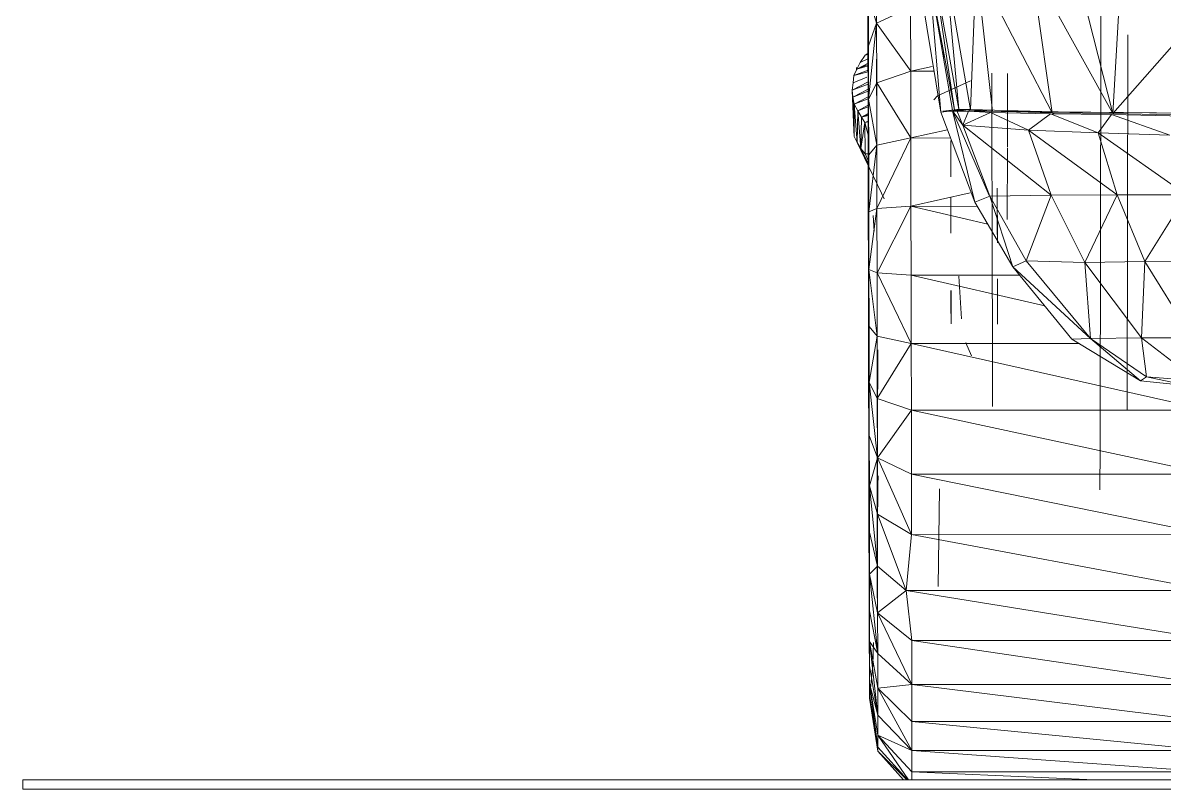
# Model space of a CAD drawing. Header units: inches. Extents: x 9610 to 15331, y -316 to 681.
# Drawn here: x 12383.54 to 12413.73, y -29.97 to -9.7 of the extents above; entities that cross this region are included whole.
import ezdxf

# ---------------------------------------------------------------- set-up
doc = ezdxf.new("R2010")
doc.units = ezdxf.units.IN
doc.header["$MEASUREMENT"] = 0
for name, color, linetype, lineweight in [('0-1', 7, 'Continuous', 5), ('0-3', 45, 'Continuous', 9), ('A-GENM', 5, 'Continuous', 9), ('C-PRKG-1', 55, 'Continuous', 9)]:
    doc.layers.add(name, color=color, linetype=linetype, lineweight=lineweight)

# ---------------------------------------------------------------- blocks, each defined once
blk = doc.blocks.new('Parking_Stall_Multiple2 - street parking-1355854-BUILDING SECTION - EAST_WEST - LOOKING SOUTH2')
at = {"layer": 'C-PRKG-1'}
for p, q in [((12383.536, -29.719), (12446.61, -29.719)), ((12383.536, -29.719), (12383.536, -29.969)), ((12446.61, -29.969), (12383.536, -29.969))]:
    blk.add_line(p, q, dxfattribs=at)
blk = doc.blocks.new('Land_Rover_Evoque_-_SUV_Car_Vehicle_Automobile_13067 - Land Rover EVOQUE_dwg-1230547-BUILDING SECTION - EAST_WEST - LOOKING SOUTH2')
at = {"layer": 'A-GENM'}
for p, q in [((12406.122, -9.714), (12406.118, -8.229)), ((12408.127, -12.009), (12407.518, -8.438)), ((12407.82, -12.064), (12407.518, -8.438)), ((12407.518, -8.438), (12408.182, -12.003)), ((12407.613, -8.173), (12408.298, -11.988)), ((12407.613, -8.173), (12408.182, -12.003)), ((12407.942, -8.164), (12408.607, -12.005)), ((12407.942, -8.164), (12408.298, -11.988)), ((12408.754, -8.187), (12408.607, -12.005)), ((12410.771, -12.083), (12408.754, -8.187)), ((12408.754, -8.187), (12409.187, -12.041)), ((12412.376, -12.099), (12410.222, -8.224)), ((12410.222, -8.224), (12410.771, -12.083)), ((12412.376, -12.099), (12411.382, -8.215)), ((12412.376, -12.099), (12412.599, -8.213)), ((12405.893, -8.978), (12405.895, -10.307)), ((12405.91, -10.314), (12405.906, -8.983)), ((12406.122, -9.714), (12405.906, -8.983)), ((12407.82, -12.064), (12407.326, -9.054)), ((12412.056, -9.711), (12412.057, -9.054)), ((12407.021, -9.292), (12406.122, -9.714)), ((12407.021, -9.292), (12407.025, -10.982)), ((12405.91, -10.314), (12406.122, -9.714)), ((12405.913, -11.725), (12406.122, -9.714)), ((12407.025, -10.982), (12406.122, -9.714)), ((12406.122, -9.714), (12406.125, -11.291)), ((12412.055, -10.762), (12412.056, -9.711)), ((12414.497, -9.687), (12412.376, -12.099)), ((12405.91, -10.165), (12405.895, -10.307)), ((12412.77, -10.248), (12412.751, -19.937)), ((12412.77, -10.248), (12412.769, -10.015)), ((12405.684, -10.747), (12405.822, -10.558)), ((12405.895, -10.516), (12405.822, -10.558)), ((12405.822, -10.558), (12405.895, -10.526)), ((12405.895, -10.535), (12405.822, -10.558)), ((12405.895, -10.307), (12405.897, -11.719)), ((12405.895, -10.307), (12405.91, -10.37)), ((12405.91, -10.314), (12405.913, -11.725)), ((12407.89, -10.617), (12407.897, -10.471)), ((12405.684, -10.747), (12405.604, -10.923)), ((12405.896, -10.767), (12405.604, -10.923)), ((12405.604, -10.923), (12405.896, -10.8)), ((12405.896, -10.841), (12405.604, -10.923)), ((12405.684, -10.747), (12405.895, -10.656)), ((12406.117, -10.662), (12406.121, -11.625)), ((12406.117, -10.662), (12406.12, -11.473)), ((12407.589, -10.861), (12407.025, -10.982)), ((12412.054, -12.133), (12412.055, -10.762)), ((12405.502, -11.288), (12405.524, -11.097)), ((12405.866, -11.143), (12405.502, -11.288)), ((12405.524, -11.097), (12405.604, -10.923)), ((12405.524, -11.097), (12405.896, -10.95)), ((12405.896, -11), (12405.524, -11.097)), ((12405.594, -10.944), (12405.591, -10.88)), ((12407.025, -10.982), (12406.125, -11.291)), ((12407.643, -10.982), (12407.025, -10.982)), ((12407.025, -10.982), (12407.029, -12.747)), ((12409.173, -12.322), (12409.172, -11.033)), ((12409.585, -11.305), (12409.585, -11.041)), ((12405.48, -11.482), (12405.896, -11.259)), ((12405.48, -11.482), (12405.502, -11.288)), ((12405.897, -11.32), (12405.48, -11.482)), ((12405.496, -11.67), (12405.897, -11.457)), ((12405.913, -11.725), (12406.125, -11.291)), ((12407.029, -12.747), (12406.125, -11.291)), ((12406.125, -11.291), (12406.129, -12.934)), ((12407.738, -11.632), (12408.604, -11.236)), ((12408.604, -11.236), (12408.604, -11.236)), ((12409.585, -11.305), (12409.583, -12.178)), ((12405.48, -11.482), (12405.517, -12.549)), ((12405.496, -11.67), (12405.48, -11.482)), ((12405.897, -11.513), (12405.496, -11.67)), ((12405.532, -11.856), (12405.496, -11.67)), ((12405.496, -11.67), (12405.517, -12.549)), ((12405.496, -11.67), (12405.534, -12.706)), ((12405.532, -11.856), (12405.897, -11.657)), ((12405.898, -11.712), (12405.532, -11.856)), ((12405.912, -11.548), (12405.897, -11.719)), ((12405.897, -11.719), (12405.9, -13.19)), ((12405.897, -11.719), (12405.913, -11.764)), ((12405.897, -11.719), (12405.913, -11.992)), ((12405.913, -11.725), (12405.916, -13.197)), ((12405.913, -11.725), (12406.129, -12.934)), ((12407.637, -11.741), (12407.738, -11.632)), ((12407.637, -11.741), (12407.637, -11.741)), ((12405.626, -12.03), (12405.532, -11.856)), ((12405.532, -11.856), (12405.534, -12.706)), ((12405.532, -11.856), (12405.608, -12.868)), ((12405.626, -12.03), (12405.608, -12.868)), ((12405.626, -12.03), (12405.898, -11.877)), ((12405.898, -11.924), (12405.626, -12.03)), ((12405.626, -12.03), (12405.72, -12.199)), ((12405.626, -12.03), (12405.702, -13.023)), ((12408.131, -12.032), (12407.82, -12.064)), ((12408.726, -14.442), (12407.82, -12.064)), ((12408.182, -12.003), (12407.873, -12.036)), ((12408.512, -12.036), (12407.873, -12.036)), ((12408.248, -12.018), (12408.131, -12.032)), ((12408.402, -12.407), (12408.131, -12.032)), ((12409.105, -14.264), (12408.131, -12.032)), ((12408.726, -14.442), (12408.131, -12.032)), ((12408.298, -11.988), (12408.182, -12.003)), ((12408.298, -11.988), (12408.182, -12.003)), ((12408.423, -12.027), (12408.182, -12.003)), ((12408.423, -12.027), (12408.182, -12.003)), ((12408.182, -12.003), (12408.477, -12.009)), ((12408.558, -12.035), (12408.248, -12.018)), ((12408.402, -12.407), (12408.248, -12.018)), ((12408.607, -12.005), (12408.298, -11.988)), ((12408.298, -11.988), (12410.815, -12.053)), ((12408.607, -12.005), (12408.298, -11.988)), ((12408.402, -12.407), (12408.558, -12.035)), ((12408.402, -12.407), (12409.138, -12.07)), ((12408.512, -12.036), (12411.238, -12.064)), ((12409.138, -12.07), (12408.558, -12.035)), ((12409.187, -12.041), (12408.558, -12.036)), ((12408.607, -12.005), (12408.559, -12.021)), ((12408.935, -12.025), (12408.607, -12.005)), ((12408.607, -12.005), (12409.187, -12.041)), ((12409.138, -12.07), (12410.727, -12.111)), ((12409.138, -12.07), (12410.146, -12.542)), ((12410.771, -12.083), (12409.187, -12.041)), ((12409.187, -12.041), (12411.238, -12.064)), ((12409.187, -12.041), (12414.601, -12.092)), ((12409.187, -12.041), (12410.771, -12.083)), ((12411.238, -12.064), (12414.601, -12.092)), ((12405.72, -12.199), (12405.702, -13.023)), ((12405.814, -12.335), (12405.702, -13.023)), ((12405.898, -12.1), (12405.72, -12.199)), ((12405.72, -12.199), (12405.898, -12.13)), ((12405.72, -12.199), (12405.898, -12.157)), ((12405.72, -12.199), (12405.814, -12.335)), ((12405.898, -12.305), (12405.814, -12.335)), ((12405.814, -12.335), (12405.898, -12.324)), ((12405.814, -12.335), (12405.817, -13.165)), ((12405.814, -12.335), (12405.899, -12.668)), ((12409.178, -15.438), (12409.173, -12.322)), ((12409.582, -12.99), (12409.583, -12.178)), ((12410.727, -12.111), (12410.146, -12.542)), ((12412.334, -12.127), (12410.727, -12.111)), ((12411.984, -12.614), (12410.727, -12.111)), ((12412.376, -12.099), (12410.771, -12.083)), ((12410.822, -12.112), (12410.771, -12.083)), ((12412.376, -12.099), (12410.771, -12.083)), ((12412.334, -12.127), (12411.984, -12.614)), ((12412.05, -13.728), (12412.054, -12.133)), ((12414.27, -12.171), (12412.334, -12.127)), ((12413.882, -12.673), (12412.334, -12.127)), ((12414.308, -12.144), (12412.376, -12.099)), ((12414.308, -12.144), (12412.376, -12.099)), ((12405.517, -12.549), (12405.534, -12.706)), ((12405.517, -12.549), (12405.534, -12.706)), ((12407.998, -12.53), (12407.029, -12.747)), ((12408.402, -12.407), (12409.115, -14.287)), ((12408.402, -12.407), (12410.146, -12.542)), ((12408.402, -12.407), (12410.742, -14.26)), ((12411.984, -12.614), (12410.146, -12.542)), ((12410.146, -12.542), (12412.485, -14.25)), ((12410.146, -12.542), (12410.742, -14.26)), ((12413.882, -12.673), (12411.984, -12.614)), ((12411.984, -12.614), (12414.325, -14.249)), ((12411.984, -12.614), (12412.485, -14.25)), ((12405.534, -12.706), (12405.608, -12.868)), ((12405.534, -12.706), (12405.608, -12.868)), ((12405.608, -12.868), (12405.702, -13.023)), ((12405.608, -12.868), (12405.702, -13.023)), ((12406.25, -14.207), (12405.608, -12.868)), ((12405.9, -13.476), (12405.608, -12.868)), ((12406.129, -12.934), (12405.916, -13.197)), ((12405.919, -14.704), (12406.129, -12.934)), ((12407.029, -12.747), (12406.129, -12.934)), ((12406.129, -12.934), (12406.133, -14.616)), ((12407.029, -12.747), (12406.133, -14.616)), ((12408.08, -12.748), (12407.029, -12.747)), ((12407.029, -12.747), (12407.032, -14.554)), ((12408.085, -13.775), (12408.083, -12.81)), ((12405.702, -13.023), (12405.817, -13.165)), ((12405.702, -13.023), (12405.817, -13.165)), ((12405.9, -13.423), (12405.702, -13.023)), ((12405.9, -13.448), (12405.702, -13.023)), ((12405.817, -13.165), (12405.9, -13.169)), ((12405.9, -13.169), (12405.817, -13.165)), ((12405.9, -13.347), (12405.817, -13.165)), ((12405.9, -13.19), (12405.902, -14.698)), ((12405.919, -14.704), (12405.916, -13.197)), ((12409.578, -14.905), (12409.582, -13.013)), ((12409.314, -13.29), (12409.314, -13.29)), ((12412.048, -15.439), (12412.05, -13.728)), ((12409.315, -14.794), (12409.314, -14.074)), ((12409.315, -14.286), (12409.314, -14.074)), ((12405.919, -14.457), (12405.902, -14.698)), ((12406.324, -14.357), (12406.25, -14.207)), ((12408.599, -14.195), (12407.032, -14.554)), ((12408.085, -14.645), (12408.085, -14.322)), ((12408.088, -14.471), (12408.088, -14.944)), ((12408.088, -14.471), (12408.089, -14.645)), ((12409.115, -14.287), (12408.726, -14.442)), ((12409.729, -16.155), (12408.726, -14.442)), ((12409.115, -14.287), (12410.742, -14.26)), ((12409.729, -16.155), (12409.115, -14.287)), ((12410.078, -15.997), (12409.115, -14.287)), ((12410.08, -16), (12410.742, -14.26)), ((12412.485, -14.25), (12410.742, -14.26)), ((12411.629, -16.039), (12410.742, -14.26)), ((12412.485, -14.25), (12411.629, -16.039)), ((12414.325, -14.249), (12412.485, -14.25)), ((12412.485, -14.25), (12413.216, -16.016)), ((12414.325, -14.249), (12413.216, -16.016)), ((12405.906, -16.217), (12405.902, -14.698)), ((12405.902, -14.698), (12405.92, -14.962)), ((12405.919, -14.704), (12406.133, -14.616)), ((12405.922, -16.224), (12405.919, -14.704)), ((12405.922, -16.224), (12406.133, -14.616)), ((12406.03, -14.793), (12406.058, -15.209)), ((12407.032, -14.554), (12406.133, -14.616)), ((12406.136, -16.312), (12406.133, -14.616)), ((12407.032, -14.554), (12406.136, -16.312)), ((12407.032, -14.554), (12408.792, -14.555)), ((12407.032, -14.554), (12407.036, -16.376)), ((12407.032, -14.554), (12409.067, -15.025)), ((12408.085, -14.645), (12408.086, -15.266)), ((12408.085, -14.645), (12408.086, -15.266)), ((12408.089, -14.645), (12408.09, -15.267)), ((12409.315, -15.301), (12409.315, -14.794)), ((12409.318, -14.795), (12409.32, -15.516)), ((12408.088, -14.944), (12408.09, -15.267)), ((12409.319, -15.302), (12409.32, -15.516)), ((12409.185, -18.556), (12409.178, -15.438)), ((12412.044, -17.152), (12412.048, -15.439)), ((12409.729, -16.155), (12410.08, -16)), ((12411.778, -18.054), (12410.08, -16)), ((12410.08, -16), (12411.629, -16.039)), ((12405.906, -16.217), (12405.909, -17.725)), ((12405.906, -16.217), (12405.923, -16.458)), ((12405.925, -17.731), (12405.922, -16.224)), ((12406.139, -17.993), (12405.922, -16.224)), ((12406.136, -16.312), (12405.922, -16.224)), ((12411.292, -18.064), (12409.729, -16.155)), ((12411.778, -18.054), (12409.729, -16.155)), ((12413.216, -16.016), (12411.629, -16.039)), ((12411.778, -18.054), (12411.629, -16.039)), ((12411.629, -16.039), (12413.134, -18.033)), ((12413.216, -16.016), (12413.134, -18.033)), ((12414.94, -16.032), (12413.216, -16.016)), ((12413.216, -16.016), (12414.47, -18.03)), ((12407.039, -18.184), (12406.136, -16.312)), ((12407.036, -16.376), (12406.136, -16.312)), ((12406.139, -17.993), (12406.136, -16.312)), ((12407.039, -18.184), (12407.036, -16.376)), ((12407.036, -16.376), (12409.91, -16.377)), ((12407.036, -16.376), (12410.575, -17.189)), ((12408.3, -16.402), (12408.365, -17.532)), ((12409.32, -16.613), (12409.319, -16.472)), ((12409.32, -16.613), (12409.319, -16.534)), ((12409.321, -16.473), (12409.321, -16.535)), ((12409.321, -16.535), (12409.322, -17.227)), ((12409.321, -16.535), (12409.322, -16.781)), ((12408.09, -16.784), (12408.091, -17.173)), ((12408.092, -16.835), (12408.093, -16.784)), ((12408.092, -16.835), (12408.093, -17.276)), ((12408.093, -16.784), (12408.094, -17.616)), ((12409.322, -16.781), (12409.323, -17.148)), ((12408.092, -17.615), (12408.091, -17.173)), ((12409.321, -17.226), (12409.32, -17.147)), ((12412.041, -18.746), (12412.044, -17.152)), ((12408.093, -17.666), (12408.093, -17.276)), ((12409.321, -17.226), (12409.322, -17.672)), ((12409.322, -17.672), (12409.321, -17.307)), ((12405.909, -17.725), (12405.912, -19.197)), ((12405.928, -19.203), (12405.925, -17.731)), ((12406.139, -17.993), (12405.925, -17.731)), ((12408.092, -17.615), (12408.092, -17.666)), ((12406.139, -17.993), (12405.928, -19.203)), ((12407.039, -18.184), (12406.139, -17.993)), ((12406.142, -19.638), (12406.139, -17.993)), ((12411.778, -18.054), (12411.292, -18.064)), ((12413.109, -19.168), (12411.292, -18.064)), ((12411.778, -18.054), (12413.134, -18.033)), ((12413.266, -19.066), (12411.778, -18.054)), ((12413.109, -19.168), (12411.778, -18.054)), ((12414.47, -18.03), (12413.134, -18.033)), ((12414.602, -19.173), (12413.134, -18.033)), ((12413.266, -19.066), (12413.134, -18.033)), ((12406.153, -18.352), (12406.139, -21.945)), ((12406.153, -18.352), (12406.141, -22.523)), ((12407.039, -18.184), (12406.142, -19.638)), ((12407.043, -19.948), (12407.039, -18.184)), ((12407.039, -18.184), (12411.491, -18.185)), ((12407.039, -18.184), (12414.919, -19.95)), ((12408.633, -18.506), (12408.488, -18.162)), ((12408.633, -18.506), (12408.488, -18.162)), ((12408.489, -18.162), (12408.488, -18.162)), ((12409.19, -19.85), (12409.185, -18.556)), ((12405.927, -18.919), (12405.912, -19.197)), ((12412.037, -20.117), (12412.041, -18.746)), ((12405.912, -19.197), (12405.928, -19.151)), ((12405.915, -20.609), (12405.912, -19.197)), ((12405.912, -19.197), (12405.928, -19.373)), ((12405.93, -20.615), (12405.928, -19.203)), ((12406.145, -21.21), (12405.928, -19.203)), ((12406.142, -19.638), (12405.928, -19.203)), ((12413.266, -19.066), (12413.109, -19.168)), ((12414.405, -19.306), (12413.109, -19.168)), ((12414.602, -19.173), (12413.266, -19.066)), ((12414.405, -19.306), (12413.266, -19.066)), ((12407.043, -19.948), (12406.142, -19.638)), ((12406.145, -21.21), (12406.142, -19.638)), ((12407.043, -19.948), (12406.145, -21.21)), ((12407.046, -21.638), (12407.043, -19.948)), ((12407.043, -19.948), (12414.919, -19.95)), ((12407.043, -19.948), (12414.922, -21.64)), ((12412.034, -21.17), (12412.037, -20.117)), ((12405.915, -20.609), (12405.93, -20.55)), ((12405.915, -20.609), (12405.919, -21.939)), ((12405.915, -20.609), (12405.93, -20.745)), ((12405.932, -21.945), (12405.93, -20.615)), ((12406.145, -21.21), (12405.93, -20.615)), ((12406.145, -21.21), (12405.932, -21.945)), ((12407.048, -23.237), (12406.145, -21.21)), ((12407.046, -21.638), (12406.145, -21.21)), ((12406.147, -22.699), (12406.145, -21.21)), ((12412.032, -21.828), (12412.034, -21.17)), ((12406.157, -21.921), (12406.164, -21.681)), ((12407.048, -23.237), (12407.046, -21.638)), ((12407.046, -21.638), (12414.922, -21.64)), ((12407.046, -21.638), (12414.924, -23.239)), ((12405.932, -21.873), (12405.919, -21.939)), ((12405.919, -21.939), (12405.922, -23.169)), ((12405.934, -23.174), (12405.932, -21.945)), ((12406.149, -24.072), (12405.932, -21.945)), ((12406.147, -22.699), (12405.932, -21.945)), ((12406.139, -21.945), (12406.142, -23.512)), ((12406.139, -21.945), (12406.143, -23.892)), ((12406.139, -21.945), (12406.142, -23.491)), ((12406.157, -21.921), (12406.141, -24.276)), ((12407.75, -24.608), (12407.785, -22.029)), ((12412.03, -22.054), (12412.032, -21.828)), ((12405.934, -22.939), (12405.922, -23.169)), ((12407.048, -23.237), (12406.147, -22.699)), ((12406.901, -24.712), (12406.147, -22.699)), ((12406.149, -24.072), (12406.147, -22.699)), ((12405.922, -23.169), (12405.934, -23.094)), ((12405.922, -23.169), (12405.925, -24.279)), ((12405.934, -23.174), (12405.936, -24.283)), ((12405.934, -23.174), (12406.149, -24.072)), ((12407.048, -23.237), (12406.901, -24.712)), ((12407.048, -23.237), (12414.924, -23.239)), ((12407.048, -23.237), (12414.927, -24.713)), ((12406.142, -23.512), (12406.143, -23.892)), ((12405.925, -24.279), (12405.936, -24.076)), ((12405.936, -24.283), (12406.149, -24.072)), ((12406.901, -24.712), (12406.149, -24.072)), ((12406.149, -24.072), (12406.151, -25.306)), ((12405.925, -24.279), (12405.936, -24.202)), ((12405.925, -24.279), (12405.927, -25.249)), ((12405.936, -24.283), (12405.937, -25.253)), ((12406.152, -26.382), (12405.936, -24.283)), ((12405.936, -24.283), (12406.151, -25.306)), ((12406.136, -24.279), (12406.135, -24.67)), ((12406.136, -24.274), (12406.136, -24.279)), ((12406.145, -25.582), (12406.141, -24.276)), ((12406.901, -24.712), (12406.151, -25.306)), ((12415.078, -26.039), (12406.901, -24.712)), ((12407.052, -26.037), (12406.901, -24.712)), ((12406.901, -24.712), (12414.927, -24.713)), ((12405.927, -25.249), (12405.937, -25.076)), ((12405.927, -25.249), (12405.937, -25.174)), ((12405.927, -25.249), (12405.93, -26.061)), ((12405.937, -26.064), (12405.937, -25.253)), ((12406.152, -26.382), (12405.937, -25.253)), ((12407.052, -26.037), (12406.151, -25.306)), ((12407.054, -27.199), (12406.151, -25.306)), ((12406.152, -26.382), (12406.151, -25.306)), ((12405.93, -26.061), (12405.937, -25.937)), ((12405.93, -26.061), (12405.937, -26)), ((12405.93, -26.061), (12405.932, -26.705)), ((12405.938, -26.707), (12405.937, -26.064)), ((12406.152, -26.382), (12405.937, -26.064)), ((12406.153, -27.294), (12405.937, -26.064)), ((12406.154, -28.014), (12405.937, -26.064)), ((12406.045, -26.091), (12406.027, -26.687)), ((12415.078, -26.039), (12407.052, -26.037)), ((12414.929, -27.2), (12407.052, -26.037)), ((12407.052, -26.037), (12407.054, -27.199)), ((12407.054, -27.199), (12406.152, -26.382)), ((12406.152, -26.382), (12406.153, -27.294)), ((12405.932, -26.705), (12405.938, -26.65)), ((12405.932, -26.705), (12405.934, -27.176)), ((12405.937, -27.561), (12406.027, -26.687)), ((12405.938, -27.178), (12405.938, -26.707)), ((12406.154, -28.014), (12405.938, -26.707)), ((12405.934, -27.176), (12405.935, -27.465)), ((12405.937, -27.561), (12405.935, -27.465)), ((12405.937, -27.561), (12405.938, -27.465)), ((12405.938, -27.465), (12405.938, -27.178)), ((12406.153, -28.858), (12405.938, -27.178)), ((12406.154, -28.014), (12405.938, -27.178)), ((12406.154, -28.541), (12405.938, -27.178)), ((12406.153, -28.858), (12405.938, -27.465)), ((12407.054, -27.199), (12406.153, -27.294)), ((12407.054, -28.178), (12406.153, -27.294)), ((12407.055, -28.945), (12406.153, -27.294)), ((12406.153, -27.294), (12406.154, -28.014)), ((12414.929, -27.2), (12407.054, -27.199)), ((12414.931, -28.18), (12407.054, -27.199)), ((12407.054, -27.199), (12407.054, -28.178)), ((12405.937, -27.561), (12406.152, -28.963)), ((12405.937, -27.561), (12406.153, -28.858)), ((12407.055, -28.945), (12406.154, -28.014)), ((12406.154, -28.014), (12406.154, -28.541)), ((12414.931, -28.18), (12407.054, -28.178)), ((12414.931, -28.948), (12407.054, -28.178)), ((12407.054, -28.178), (12407.055, -28.945)), ((12406.153, -28.858), (12406.154, -28.541)), ((12407.055, -28.945), (12406.154, -28.541)), ((12407.055, -29.512), (12406.154, -28.541)), ((12406.966, -29.719), (12406.154, -28.541)), ((12406.152, -28.963), (12406.153, -28.858)), ((12406.834, -29.719), (12406.152, -28.963)), ((12406.923, -29.719), (12406.152, -28.963)), ((12406.937, -29.719), (12406.153, -28.858)), ((12414.931, -28.948), (12407.055, -28.945)), ((12414.931, -29.514), (12407.055, -28.945)), ((12407.055, -28.945), (12407.055, -29.512)), ((12414.931, -29.514), (12407.055, -29.512)), ((12411.89, -29.719), (12407.055, -29.512)), ((12407.055, -29.512), (12407.055, -29.719))]:
    blk.add_line(p, q, dxfattribs=at)
blk = doc.blocks.new('Land_Rover_Evoque_-_SUV_Car_Vehicle_Automobile_13067 - Land_Rover_Evoque_-_SUV_Car_Vehicle_Automobile_13067-1230553-BUILDING SECTION - EAST_WEST - LOOKING SOUTH2')
blk.add_blockref('Land_Rover_Evoque_-_SUV_Car_Vehicle_Automobile_13067 - Land Rover EVOQUE_dwg-1230547-BUILDING SECTION - EAST_WEST - LOOKING SOUTH2', (0, 0))
blk = doc.blocks.new('CTR  - Topography_rvt-1-BUILDING SECTION - EAST_WEST - LOOKING SOUTH2')
at = {"layer": '0-3'}
for name in ['Land_Rover_Evoque_-_SUV_Car_Vehicle_Automobile_13067 - Land_Rover_Evoque_-_SUV_Car_Vehicle_Automobile_13067-1230553-BUILDING SECTION - EAST_WEST - LOOKING SOUTH2', 'Parking_Stall_Multiple2 - street parking-1355854-BUILDING SECTION - EAST_WEST - LOOKING SOUTH2']:
    blk.add_blockref(name, (0, 0), dxfattribs=at)

msp = doc.modelspace()

# ---------------------------------------------------------------- block references
at = {"layer": '0-1'}
msp.add_blockref('CTR  - Topography_rvt-1-BUILDING SECTION - EAST_WEST - LOOKING SOUTH2', (0, 0), dxfattribs=at)

doc.saveas('drawing.dxf')
